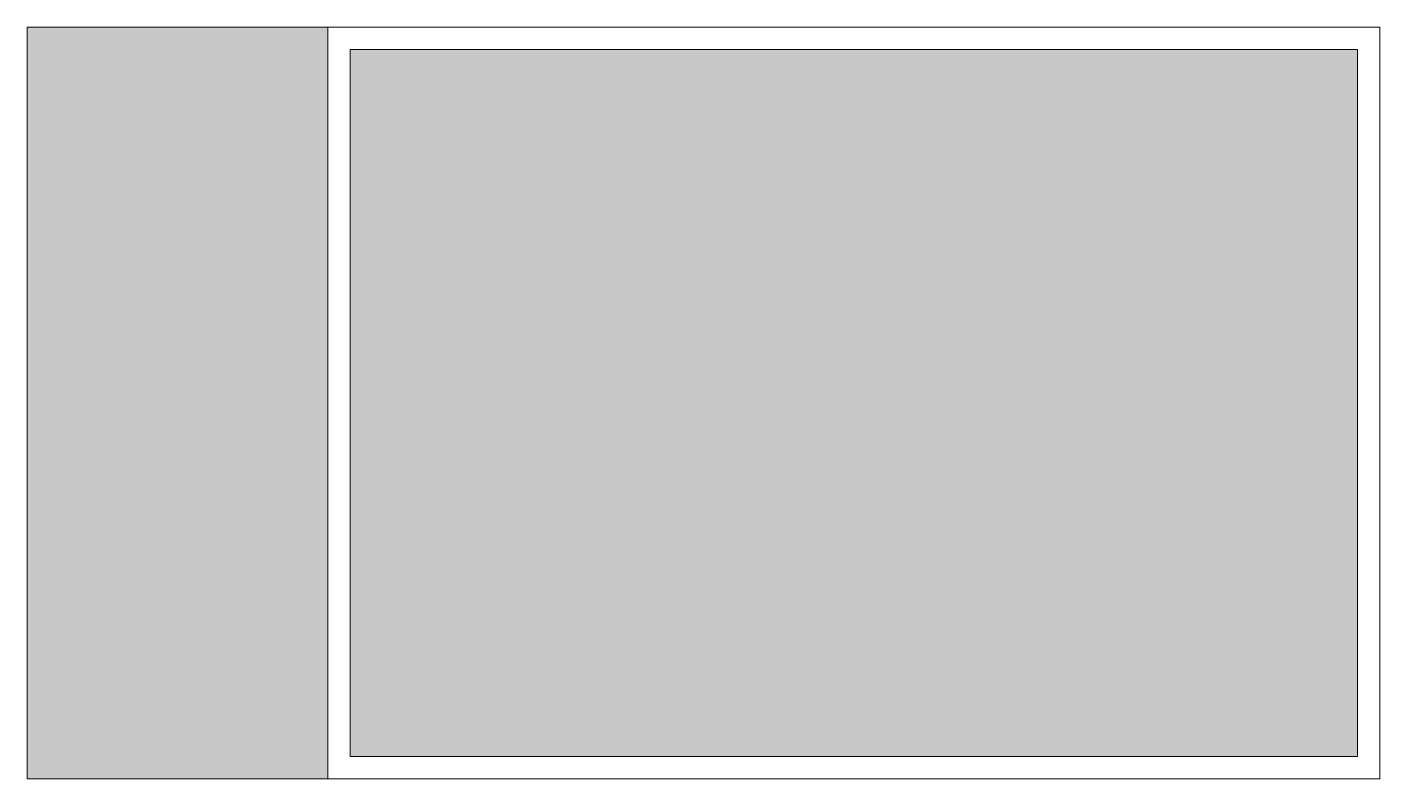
# Model space of a CAD drawing. Header units: millimetres. Extents: x 1854.284 to 1855.184, y 896.001 to 896.501.
import ezdxf

# ---------------------------------------------------------------- set-up
doc = ezdxf.new("R2010")
doc.units = ezdxf.units.MM
doc.layers.get('0').update_dxf_attribs({"lineweight": 9})
doc.layers.add('tratteggi', color=7, linetype='Continuous', lineweight=9)

# ---------------------------------------------------------------- blocks, each defined once
blk = doc.blocks.new('*U59')
at = {"layer": 'tratteggi'}
h = blk.add_hatch(color=256, dxfattribs=at)
h.dxf.hatch_style = 1
h.set_gradient(color1=(128, 128, 128), color2=(192, 192, 192), rotation=90, tint=1, name='CYLINDER')
h.paths.add_polyline_path([(0.2, 0.5), (0, 0.5), (0, 0), (0.2, 0)])
h = blk.add_hatch(color=256, dxfattribs=at)
h.set_gradient(color1=(119, 154, 187), color2=(180, 200, 217), one_color=1, tint=0.78, name='SPHERICAL')
h.paths.add_polyline_path([(0.885, 0.015), (0.885, 0.485), (0.215, 0.485), (0.215, 0.015)])
for p, q in [((0.2, 0.5), (0, 0.5)), ((0, 0.5), (0, 0)), ((0.9, 0.5), (0.2, 0.5)), ((0.2, 0.5), (0.2, 0)), ((0.9, 0.5), (0.2, 0.5)), ((0.9, 0.5), (0.9, 0)), ((0.885, 0.485), (0.215, 0.485)), ((0.215, 0.485), (0.215, 0.015)), ((0.885, 0.485), (0.885, 0.015)), ((0.885, 0.015), (0.215, 0.015)), ((0, 0), (0.2, 0)), ((0.9, 0), (0.2, 0))]:
    blk.add_line(p, q)

msp = doc.modelspace()

# ---------------------------------------------------------------- block references
msp.add_blockref('*U59', (1854.28373, 896.00068))

doc.saveas('drawing.dxf')
